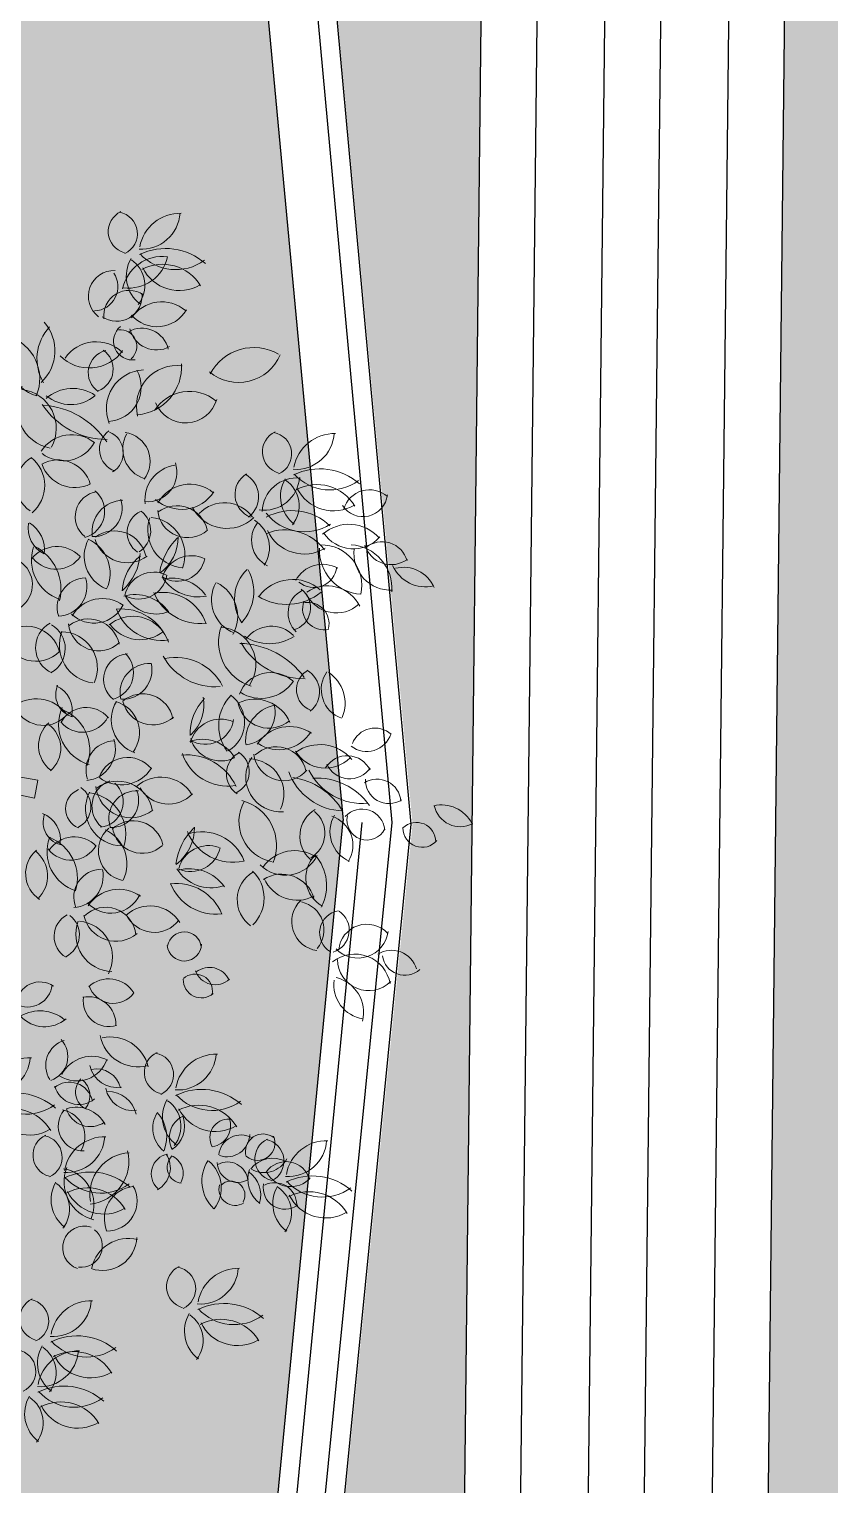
# Model space of a CAD drawing. Header units: millimetres. Extents: x 793 to 3159, y 750 to 2095.
# Drawn here: x 1256.3 to 1263.41, y 910.89 to 923.82 of the extents above; entities that cross this region are included whole.
import ezdxf

# ---------------------------------------------------------------- set-up
doc = ezdxf.new("R2010")
doc.units = ezdxf.units.MM
doc.linetypes.add('CONTINUA', pattern=[0])
for name, color, linetype in [('A-PISO-LIMITE', 42, 'Continuous'), ('A-PROY', 252, 'Continuous'), ('A-VEGETACION', 65, 'Continuous')]:
    doc.layers.add(name, color=color, linetype=linetype)

# ---------------------------------------------------------------- blocks, each defined once
blk = doc.blocks.new('XR-CONJUNTO$0$A$C458D45B7')
at = {"lineweight": 0, "extrusion": (-2.43104e-07, -5.45806e-06, 1)}
blk.add_lwpolyline([(0.1057, -1.746), (0.1681, -1.7494, -0.110183), (-0.0866, -0.95, -0.110183), (0.0225, -0.1181, 0.069274), (0.0548, -0.1083, -0.159056), (0.3751, -0.5382), (0.4313, -0.5098), (0.2694, -0.2414), (0.6188, -0.3643), (0.5483, -0.2962, -0.129481), (0.1024, -0.068, 0.184379), (0.1254, 0.0127), (0.8832, -0.1415), (0.8943, -0.0784), (0.1156, 0.0518, -0.487233), (0.1075, 0.0667, -0.157099), (0.4909, 0.4325), (0.4557, 0.4846), (0.2096, 0.2904), (0.2879, 0.6525), (0.2292, 0.5741, -0.1274), (0.063, 0.1098, -1.508538), (0.0487, 0.1166), (-0.0409, 1.3604), (-0.1014, 1.2588), (-0.0393, 0.4627, -0.187108), (-0.3498, 1.1361), (-0.3949, 1.1174), (-0.3356, 0.7801), (-0.586, 0.9428), (-0.6161, 0.9071, -0.222061), (-0.0345, 0.1193), (-0.0367, 0.1218), (-0.9935, 0.563), (-0.9683, 0.4373, -0.148996), (-0.7862, 0.3977), (-0.1177, 0.0214, -0.61159), (-0.1188, -0.006, -0.101655), (-1.381, -0.3864), (-1.4565, -0.4291), (-0.657, -0.3716, -0.12496), (-1.5382, -0.8654), (-1.5037, -0.924), (-0.968, -0.7054), (-1.2263, -1.1913), (-1.1801, -1.2004, -0.176723), (-0.0978, -0.0662, 0.164875), (-0.0374, -0.112, -0.122319), (-0.6656, -1.3725), (-0.6394, -1.3961), (-0.165, -0.7555, -0.101541), (-0.347, -1.7346), (-0.3067, -1.749), (-0.1198, -1.2235), (0.1057, -1.746)], format="xyb", close=True, dxfattribs=at)
at = {"lineweight": 0, "extrusion": (2.43104e-07, 5.45806e-06, -1)}
for centre, major_axis, start_param, end_param in [((1.2047, 1.8735), (0.0578, 0.0526, 0), 2.569534, 5.006064), ((1.153, 1.8655), (0.0521, -0.0572, 0), 4.051015, 6.582941), ((1.245, 1.9477), (0.0917, -0.1007, 0), -0.777492, 0.800951), ((1.3822, 1.7948), (0.0977, -0.1073, 0), 2.477681, 3.902549), ((1.3334, 1.6034), (0.156, 0.1421, 0), 4.983233, 6.17178), ((1.3151, 1.7162), (0.0909, 0.0828, 0), 2.943806, 4.400315), ((1.3213, 1.6411), (0.1073, 0.0977, 0), 4.075394, 5.568293), ((1.2007, 1.813), (0.1037, 0.0945, 0), 0.93843, 2.439379), ((1.1485, 1.6818), (0.0813, 0.074, 0), 6.042078, 7.680112), ((1.3664, 1.9112), (0.1269, 0.1155, 0), 1.666781, 3.133707), ((1.3223, 1.6016), (0.1055, -0.1158, 0), 3.38331, 4.908592), ((1.1499, 1.643), (0.0617, -0.0677, 0), 1.384738, 3.90545), ((1.0761, 1.677), (0.064, 0.0583, 0), 0.142939, 2.254521), ((1.3796, 1.8101), (0.0974, -0.107, 0), 0.190237, 1.841773), ((1.1583, 1.6449), (0.0609, -0.0669, 0), -0.950418, 1.336182), ((1.2034, 1.5741), (0.0607, -0.0666, 0), 2.180672, 4.465833), ((1.3207, 1.4939), (0.0968, 0.0882, 0), 4.468963, 6.135104), ((1.3021, 1.6577), (0.0817, -0.0897, 0), -0.311589, 1.576583), ((1.0445, 1.4197), (0.1124, -0.1235, 0), 1.763492, 3.048606), ((0.7863, 1.4466), (0.1042, -0.1145, 0), -1.558089, -0.023624), ((1.2163, 1.4846), (0.0497, 0.0453, 0), 2.154095, 4.761131), ((1.1728, 1.4657), (0.0436, 0.0397, 0), 5.34712, 7.859851), ((1.25, 1.4337), (0.0652, -0.0716, 0), 3.353873, 5.207545), ((1.3013, 1.5509), (0.0718, 0.0654, 0), 1.80201, 3.64249), ((0.7305, 1.3462), (0.1061, -0.1165, 0), 4.17789, 5.832144), ((0.9098, 1.4071), (0.0922, 0.084, 0), 2.564354, 4.581363), ((1.0623, 1.533), (0.1074, 0.0978, 0), 1.343784, 3.09522), ((1.0885, 1.3478), (0.0896, -0.0984, 0), 2.894701, 4.651743), ((1.1401, 1.3718), (0.0592, 0.0539, 0), 2.883799, 5.216128), ((1.0667, 1.3837), (0.0606, 0.0551, 0), 6.049447, 8.223314), ((1.6493, 1.2899), (0.1299, 0.1183, 0), 4.360495, 5.965464), ((1.3773, 1.2548), (0.1071, 0.0976, 0), 3.627143, 5.564226), ((1.2205, 1.3933), (0.1266, 0.1153, 0), 0.666936, 2.208248), ((1.5934, 1.501), (0.1183, 0.1077, 0), 1.123877, 3.002143), ((1.264, 1.2447), (0.093, -0.1021, 0), 1.914643, 3.826952), ((1.1267, 1.3204), (0.0823, -0.0904, 0), -1.350697, 0.677345), ((0.9544, 1.2463), (0.1089, 0.0991, 0), 2.493376, 4.396862), ((0.8083, 1.1701), (0.0944, -0.1037, 0), 4.007914, 5.933263), ((1.0067, 1.1728), (0.1048, 0.0954, 0), 4.716479, 6.042626), ((1.4218, 1.1595), (0.1096, 0.0998, 0), 4.447218, 6.124093), ((1.126, 1.4092), (0.1849, -0.2031, 0), 0.724844, 1.720325), ((0.8824, 0.9572), (0.2007, -0.2203, 0), 3.951237, 4.849497), ((0.9976, 1.3915), (0.0994, 0.0906, 0), 1.606077, 3.000648), ((1.4067, 1.3114), (0.0854, 0.0778, 0), 1.013458, 3.478607), ((1.0044, 1.0208), (0.0958, 0.0872, 0), 4.447811, 6.117663), ((1.1831, 1.0996), (0.0543, -0.0596, 0), 1.053155, 3.251216), ((1.1076, 1.0867), (0.0591, 0.0538, 0), 5.835663, 8.030113), ((1.2949, 1.1015), (0.0809, 0.0737, 0), 2.615368, 4.390992), ((1.1796, 1.057), (0.0767, 0.0698, 0), 5.582465, 7.669786), ((1.7599, 1.0963), (0.0578, 0.0526, 0), 2.569534, 5.006064), ((1.7082, 1.0883), (0.0521, -0.0572, 0), 4.051015, 6.582941), ((1.8002, 1.1705), (0.0917, -0.1007, 0), -0.777492, 0.800951), ((1.9374, 1.0176), (0.0977, -0.1073, 0), 2.477681, 3.902549), ((0.9742, 1.1809), (0.0917, 0.0835, 0), 1.215767, 2.960129), ((0.9191, 0.9718), (0.0753, -0.0827, 0), 1.313815, 3.349576), ((0.7825, 0.9675), (0.0853, -0.0936, 0), 4.544935, 6.312543), ((0.9566, 0.9403), (0.0806, -0.0885, 0), 3.370813, 5.157583), ((1.0156, 1.0868), (0.0921, 0.0838, 0), 1.841381, 3.51856), ((1.3902, 0.9219), (0.092, 0.0838, 0), 3.755875, 5.297094), ((1.2736, 1.0193), (0.0776, 0.0706, 0), 0.406359, 2.386168), ((1.8885, 0.8262), (0.156, 0.1421, 0), 4.983233, 6.17178), ((1.4262, 0.848), (0.0876, -0.0961, 0), 2.814409, 4.565511), ((1.672, 0.944), (0.0638, 0.0581, 0), 2.666489, 4.89175), ((1.5789, 0.9353), (0.0672, 0.0612, 0), 5.948182, 7.930883), ((1.6894, 1.0137), (0.0927, 0.0844, 0), 0.799218, 2.447222), ((1.8061, 0.8808), (0.0831, -0.0913, 0), 2.334246, 3.973514), ((1.8703, 0.939), (0.0909, 0.0828, 0), 2.943806, 4.400315), ((1.7037, 0.9046), (0.0813, 0.074, 0), 6.042078, 7.680112), ((1.9216, 1.134), (0.1269, 0.1155, 0), 1.666781, 3.133707), ((1.8775, 0.8244), (0.1055, -0.1158, 0), 3.38331, 4.908592), ((1.1085, 0.8596), (0.0605, -0.0665, 0), 1.397227, 3.718561), ((1.0273, 0.8777), (0.0708, 0.0645, 0), 6.13543, 8.311571), ((1.3947, 1.027), (0.0932, -0.1024, 0), -0.25807, 1.453854), ((1.9348, 1.0329), (0.0974, -0.107, 0), 0.190237, 1.841773), ((2.0405, 0.9558), (0.0587, -0.0645, 0), -0.724942, 1.726058), ((2.0648, 0.8685), (0.071, 0.0646, 0), 4.151426, 6.168286), ((1.1927, 0.8056), (0.0766, -0.0842, 0), 2.169655, 3.836341), ((1.083, 0.891), (0.0687, -0.0755, 0), -1.14803, 0.774852), ((1.2873, 0.805), (0.0618, 0.0563, 0), 2.887633, 4.992149), ((1.1995, 0.8106), (0.0592, -0.065, 0), 4.536575, 6.457466), ((1.4175, 0.8946), (0.0717, -0.0787, 0), 0.005641, 2.204362), ((1.3802, 0.7905), (0.0819, 0.0746, 0), 4.800278, 6.787688), ((1.5569, 0.9599), (0.1017, 0.0926, 0), 1.53285, 3.394624), ((1.5489, 0.7897), (0.0916, 0.0834, 0), 4.639012, 6.391459), ((1.7909, 0.6955), (0.1422, 0.1295, 0), 4.938646, 6.213219), ((0.9534, 0.8183), (0.0686, -0.0753, 0), 1.181124, 2.464126), ((0.8007, 0.7407), (0.0738, -0.081, 0), 4.41164, 5.590802), ((1.4108, 0.8151), (0.0902, -0.0991, 0), 0.806193, 2.626396), ((1.2759, 0.7256), (0.0902, -0.0991, 0), 3.977608, 5.798449), ((1.7473, 0.7824), (0.0749, 0.0682, 0), 2.758287, 4.551845), ((1.5937, 0.7543), (0.0858, 0.0782, 0), 6.016735, 7.583178), ((1.8321, 0.9856), (0.1277, 0.1163, 0), 1.736283, 3.202468), ((1.7659, 0.6448), (0.1288, 0.1173, 0), 5.061729, 6.377885), ((1.9932, 0.6983), (0.0961, -0.1055, 0), 3.150996, 4.716777), ((1.1767, 0.7201), (0.084, -0.0923, 0), 1.118017, 2.804838), ((1.0123, 0.6583), (0.089, -0.0977, 0), 4.294454, 5.876201), ((1.2035, 0.8172), (0.0808, -0.0887, 0), 0.092923, 1.977664), ((1.1603, 0.6968), (0.0837, 0.0762, 0), 4.801306, 6.789719), ((1.541, 0.6301), (0.1501, -0.1649, 0), 2.46149, 3.089068), ((1.2241, 0.7888), (0.1083, -0.1189, 0), -0.839842, 0.076229), ((1.8322, 0.877), (0.0963, -0.1058, 0), 0.185746, 1.870263), ((2.0064, 0.8809), (0.0937, 0.0854, 0), 1.46165, 3.280739), ((2.1109, 0.6877), (0.0621, -0.0682, 0), 3.181514, 5.162167), ((1.0128, 0.7058), (0.1097, 0.0999, 0), 2.621006, 4.188153), ((0.9555, 0.6379), (0.0846, 0.077, 0), 4.543425, 6.229143), ((0.7976, 0.5988), (0.1163, -0.1277, 0), 4.342379, 5.681106), ((1.061, 0.7395), (0.128, -0.1405, 0), -0.784182, 0.00199), ((1.4333, 0.6173), (0.0792, 0.0721, 0), 4.133492, 5.913453), ((2.0436, 0.7493), (0.1051, -0.1154, 0), 0.784975, 2.34939), ((1.895, 0.6229), (0.1068, 0.0972, 0), 5.428094, 7.228134), ((1.9916, 0.6138), (0.1043, -0.1145, 0), 3.932876, 5.51985), ((2.1397, 0.7382), (0.0871, -0.0957, 0), 0.673365, 2.436248), ((2.1421, 0.7965), (0.0656, -0.072, 0), 0.099805, 2.010463), ((0.7697, 0.6152), (0.0667, -0.0732, 0), 4.451717, 6.378593), ((0.9514, 0.7771), (0.0779, 0.0709, 0), 1.330154, 3.178298), ((1.3643, 0.5848), (0.1194, -0.1311, 0), 2.37923, 3.193648), ((1.3835, 0.7314), (0.0727, 0.0663, 0), 0.919137, 2.878591), ((1.7353, 0.573), (0.0996, -0.1093, 0), 1.696285, 3.096425), ((1.4938, 0.597), (0.1088, -0.1195, 0), -1.343022, -0.102244), ((1.9006, 0.5896), (0.0803, 0.0731, 0), 4.360409, 5.96059), ((1.8685, 0.697), (0.0551, -0.0606, 0), -0.732342, 1.438682), ((2.2645, 0.7491), (0.086, -0.0945, 0), 0.49687, 1.882198), ((2.1878, 0.572), (0.0873, 0.0795, 0), 5.195254, 6.607348), ((1.0619, 0.538), (0.0771, 0.0702, 0), 3.578431, 5.411906), ((0.9566, 0.6106), (0.0784, 0.0714, 0), 0.436241, 2.259906), ((1.3008, 0.5586), (0.0784, 0.0714, 0), 4.101275, 5.885898), ((1.2466, 0.6694), (0.0679, -0.0745, 0), -0.680065, 1.231452), ((1.4562, 0.728), (0.1107, 0.1008, 0), 2.096157, 3.293233), ((1.3665, 0.4977), (0.0986, -0.1083, 0), 3.64898, 4.819134), ((1.632, 0.5695), (0.0934, 0.085, 0), 2.670249, 4.371423), ((1.466, 0.5092), (0.0985, 0.0897, 0), 5.897661, 7.518178), ((1.7945, 0.4948), (0.1, -0.1098, 0), 2.927447, 4.595886), ((1.9175, 0.4935), (0.0864, -0.0949, 0), 3.269555, 4.993185), ((1.1197, 0.4426), (0.0853, -0.0936, 0), 2.842397, 4.486074), ((1.2348, 0.4358), (0.1098, 0.1, 0), 5.169368, 6.378412), ((1.3079, 0.64), (0.0836, -0.0918, 0), 0.349385, 1.792287), ((1.464, 0.6612), (0.1312, 0.1195, 0), 2.177072, 3.48534), ((1.3334, 0.431), (0.1199, 0.1092, 0), 5.273956, 6.694812), ((1.7713, 0.7471), (0.1424, 0.1297, 0), 1.613061, 2.85523), ((1.8678, 0.5245), (0.0662, 0.0603, 0), 3.038614, 4.984341), ((1.7767, 0.5428), (0.0601, 0.0547, 0), 6.07195, 8.333963), ((1.949, 0.6437), (0.0794, -0.0872, 0), -0.015353, 1.86175), ((1.088, 0.5957), (0.0844, 0.0768, 0), 1.169358, 3.071745), ((1.1863, 0.3544), (0.1203, -0.1321, 0), 3.77634, 5.096511), ((1.3275, 0.5924), (0.1258, 0.1146, 0), 2.147165, 3.513976), ((1.9049, 0.5403), (0.0506, -0.0555, 0), 0.487336, 2.659089), ((1.8486, 0.4869), (0.0508, -0.0558, 0), 3.712422, 5.67171), ((0.8499, 0.3477), (0.0893, 0.0814, 0), 4.677287, 6.768745), ((0.9807, 0.3937), (0.0663, -0.0728, 0), 1.151836, 3.380423), ((0.8908, 0.3895), (0.0716, 0.0652, 0), 5.958243, 8.074739), ((1.1049, 0.4906), (0.0793, 0.0722, 0), 1.533613, 3.760744), ((1.0697, 0.3839), (0.0756, -0.083, 0), 3.217275, 5.232157), ((1.2286, 0.3762), (0.0968, 0.0882, 0), 4.743456, 6.397223), ((1.2521, 0.5565), (0.0977, 0.089, 0), 1.621032, 3.240103), ((1.6951, 0.4196), (0.1098, -0.1206, 0), 1.02251, 2.655312), ((1.5334, 0.3392), (0.0887, -0.0974, 0), 3.932198, 6.037993), ((1.7204, 0.3656), (0.0819, 0.0746, 0), 4.52524, 6.227149), ((0.8831, 0.4602), (0.0782, -0.0859, 0), -0.072116, 2.100473), ((1.1017, 0.4035), (0.0999, 0.091, 0), 2.417589, 4.240237), ((0.975, 0.3218), (0.0943, 0.0859, 0), 5.432363, 7.442825), ((1.6034, 0.1235), (0.2151, 0.1959, 0), 5.465833, 6.388216), ((1.8324, 0.5474), (0.1895, 0.1725, 0), 2.274403, 3.341796), ((1.7114, 0.5766), (0.1199, 0.1092, 0), 1.728261, 2.878998), ((1.2161, 0.2832), (0.0673, 0.0612, 0), 2.962339, 5.371728), ((1.1335, 0.306), (0.0721, 0.0656, 0), 6.233027, 8.310845), ((1.5187, 0.4684), (0.1407, -0.1545, 0), 0.640677, 1.802056), ((1.3814, 0.1749), (0.139, 0.1266, 0), 5.240357, 6.537285), ((1.2881, 0.2359), (0.0702, -0.0771, 0), 2.086658, 3.920651), ((1.193, 0.3155), (0.0695, -0.0763, 0), -1.080273, 0.780013), ((1.7193, 0.1934), (0.0877, 0.0798, 0), 4.231785, 6.165473), ((1.8882, 0.2529), (0.0574, 0.0522, 0), 2.659984, 4.886166), ((1.8046, 0.2444), (0.0651, 0.0593, 0), 5.956365, 7.910978), ((2.0071, 0.2546), (0.073, -0.0801, 0), 1.067899, 2.92199), ((1.8529, 0.2045), (0.0881, -0.0968, 0), 4.451396, 5.845093), ((1.0376, 0.2277), (0.061, 0.0555, 0), 2.56328, 4.27584), ((1.6841, 0.3589), (0.1027, 0.0935, 0), 1.321927, 2.871663), ((0.8875, 0.0763), (0.0906, -0.0995, 0), 3.208281, 4.799812), ((0.9174, 0.1696), (0.0717, 0.0653, 0), 5.868543, 7.246202), ((1.2653, 0.1224), (0.081, 0.0738, 0), 4.745986, 6.818095), ((1.6198, 0.0907), (0.1252, -0.1375, 0), 2.280882, 3.058707), ((1.3423, 0.1923), (0.1035, 0.0943, 0), 0.520555, 1.572296), ((1.6872, 0.1238), (0.1023, -0.1123, 0), 1.657783, 3.088171), ((1.5085, 0.1335), (0.0877, 0.0799, 0), 6.067834, 8.045041), ((1.6639, 0.0822), (0.0907, -0.0996, 0), 3.428976, 5.043905), ((0.9113, 0.2286), (0.0826, 0.0753, 0), 1.505724, 3.50646), ((1.114, 0.1223), (0.1092, 0.0994, 0), 2.564545, 4.284212), ((0.9211, 0.028), (0.116, 0.1056, 0), 5.777895, 7.358046), ((1.0653, 0.0787), (0.0761, 0.0693, 0), 4.390858, 6.307193), ((1.2777, 0.1403), (0.0836, -0.0918, 0), 1.05786, 2.852332), ((1.1395, 0.0928), (0.0847, 0.0772, 0), 5.715564, 7.653398), ((1.3006, 0.2313), (0.081, 0.0737, 0), 1.566682, 3.632794), ((1.7132, 0.227), (0.076, -0.0835, 0), 0.028742, 2.061808), ((1.7609, 0.0696), (0.0958, 0.0873, 0), 3.773279, 5.238917), ((1.6186, 0.1711), (0.0865, 0.0788, 0), 0.496987, 2.185336), ((1.0061, 0.0455), (0.0741, -0.0813, 0), 1.382971, 3.131901), ((0.8706, 0.0349), (0.0772, 0.0703, 0), 6.063501, 7.880105), ((1.0515, 0.1937), (0.0742, 0.0675, 0), 1.202907, 3.195018), ((1.4867, 0.1575), (0.0691, -0.0759, 0), -0.69434, 1.265921), ((1.5428, 0.035), (0.074, -0.0812, 0), 2.549086, 4.298299), ((1.7894, -0.0171), (0.0929, -0.102, 0), 2.877066, 4.459805), ((2.0917, 0.0318), (0.0638, 0.0581, 0), 4.23997, 6.17382), ((1.1683, -0.0388), (0.076, 0.0692, 0), 3.547046, 5.406033), ((1.0551, 0.0354), (0.0842, 0.0767, 0), 0.426936, 2.193481), ((1.4792, -0.0603), (0.0897, -0.0984, 0), 3.52824, 4.904396), ((1.5428, 0.1079), (0.0824, 0.0751, 0), 1.848943, 3.581152), ((1.7409, -0.0601), (0.0804, 0.0732, 0), 4.693667, 6.792912), ((1.7491, 0.1705), (0.0979, 0.0892, 0), 1.28174, 2.88803), ((1.8968, -0.0911), (0.1001, -0.1099, 0), 3.256708, 4.738799), ((2.0615, 0.1253), (0.061, -0.0669, 0), -0.518451, 1.382328), ((1.2143, -0.1026), (0.0802, 0.073, 0), 4.235733, 6.327879), ((1.4251, -0.1752), (0.1293, -0.1419, 0), 3.772047, 5.013684), ((1.5677, 0.0768), (0.1144, -0.1256, 0), 0.568993, 1.974998), ((1.6504, -0.0484), (0.0635, 0.0578, 0), 2.884053, 4.963442), ((1.5628, -0.042), (0.0613, 0.0558, 0), 6.014393, 8.125504), ((1.757, -0.0586), (0.0915, 0.0833, 0), 2.215722, 4.462887), ((1.645, -0.1202), (0.0839, -0.0921, 0), 3.876593, 5.891738), ((1.7677, 0.0361), (0.0726, -0.0797, 0), -0.136696, 2.171298), ((1.9147, 0.0973), (0.0829, -0.091, 0), -0.068111, 1.76351), ((1.9938, -0.0721), (0.0613, -0.0673, 0), 2.873091, 4.978991), ((1.1895, 0.0349), (0.0855, -0.0939, 0), -0.278734, 1.37918), ((1.9848, 0.0357), (0.1576, 0.1435, 0), 2.336955, 3.515873), ((2.0481, 0.0637), (0.144, -0.1582, 0), 0.643081, 1.840023), ((2.0017, 0.0257), (0.0654, 0.0596, 0), 1.333269, 3.450252), ((1.0009, -0.1711), (0.0613, 0.0558, 0), 6.051792, 8.118656), ((1.1835, -0.1681), (0.0708, 0.0645, 0), 2.999749, 5.104731), ((1.2249, -0.0831), (0.0927, 0.0845, 0), 1.629632, 3.754582), ((1.1794, -0.2041), (0.0843, -0.0926, 0), 3.23424, 5.252568), ((1.1094, -0.1535), (0.0662, 0.0602, 0), 6.175407, 8.492855), ((1.3332, -0.1909), (0.0947, 0.0862, 0), 4.69751, 6.460587), ((1.3583, -0.0424), (0.0861, 0.0784, 0), 1.479157, 3.339545), ((1.7667, -0.306), (0.1835, 0.1671, 0), 5.585592, 6.477293), ((1.8872, -0.2906), (0.1545, -0.1697, 0), 3.813215, 4.826803), ((2.1007, -0.148), (0.0571, -0.0627, 0), 3.314505, 5.359234), ((2.1423, -0.0658), (0.062, 0.0565, 0), 1.726458, 3.911006), ((1.067, -0.178), (0.0541, 0.0492, 0), 2.68322, 5.063205), ((1.1962, -0.1774), (0.0971, 0.0884, 0), 2.300818, 4.341939), ((1.0615, -0.2672), (0.099, -0.1087, 0), 3.994279, 5.774751), ((1.2458, -0.2104), (0.0657, -0.0721, 0), 1.984045, 3.950075), ((1.1573, -0.1474), (0.0709, 0.0646, 0), 0.342552, 2.363011), ((1.756, -0.2172), (0.098, -0.1076, 0), 0.919855, 2.815011), ((1.5813, -0.3024), (0.11, -0.1208, 0), 4.122007, 5.830458), ((2.3304, -0.2743), (0.0822, -0.0902, 0), 3.645066, 4.967734), ((0.9981, -0.226), (0.0616, 0.0561, 0), 2.469047, 4.222675), ((0.879, -0.2881), (0.0659, -0.0723, 0), 4.22568, 5.634213), ((1.937, -0.2675), (0.0737, -0.081, 0), 1.444926, 3.346793), ((1.8155, -0.2583), (0.0678, -0.0744, 0), 4.55223, 6.483797), ((2.0486, -0.25), (0.077, -0.0845, 0), 1.131384, 2.832042), ((1.9072, -0.3001), (0.0807, 0.0735, 0), 5.75833, 7.572133), ((2.0484, -0.2506), (0.0543, -0.0596, 0), 3.040318, 5.351056), ((2.0653, -0.2087), (0.0478, -0.0525, 0), -0.381889, 2.519007), ((2.3965, -0.1345), (0.0702, 0.0639, 0), 1.816329, 3.659053), ((1.2195, -0.3259), (0.0723, -0.0794, 0), 0.935119, 3.152125), ((1.0826, -0.3727), (0.0884, -0.0971, 0), 4.292569, 5.905348), ((1.2355, -0.3272), (0.0729, -0.0801, 0), 3.111573, 5.233329), ((1.2669, -0.2279), (0.0717, -0.0788, 0), -0.017107, 2.169928), ((1.6019, -0.3954), (0.1448, -0.159, 0), 2.421865, 3.100606), ((1.2829, -0.2402), (0.1147, -0.1259, 0), -0.838067, 0.064627), ((1.5888, -0.1889), (0.1289, 0.1174, 0), 2.079872, 3.486061), ((1.4803, -0.4172), (0.1086, -0.1192, 0), 3.550023, 5.077952), ((2.2618, -0.2355), (0.046, -0.0505, 0), -0.150233, 2.313194), ((2.2418, -0.2842), (0.0509, 0.0463, 0), 4.671369, 7.019502), ((1.075, -0.3301), (0.098, -0.1076, 0), 1.026297, 2.64588), ((1.0138, -0.2583), (0.0759, 0.0691, 0), 1.246349, 3.209663), ((0.882, -0.4268), (0.1053, -0.1156, 0), 4.242804, 5.729802), ((1.0276, -0.3853), (0.0795, 0.0724, 0), 4.458357, 6.248414), ((1.5045, -0.4148), (0.0815, 0.0742, 0), 4.139575, 5.785791), ((1.8109, -0.4569), (0.1015, 0.0924, 0), 4.472501, 6.03354), ((0.9635, -0.4091), (0.0736, -0.0808, 0), 1.306379, 3.162265), ((0.8195, -0.4188), (0.0834, 0.076, 0), 6.107054, 7.814598), ((1.4394, -0.2899), (0.0724, -0.0795, 0), -0.621746, 1.129501), ((1.776, -0.2819), (0.0847, -0.093, 0), -0.387081, 1.524271), ((1.9638, -0.4153), (0.0768, -0.0843, 0), 1.231448, 3.066665), ((1.7614, -0.4437), (0.1203, 0.1096, 0), 6.282223, 7.50516), ((1.1263, -0.4919), (0.074, 0.0674, 0), 3.497373, 5.431261), ((1.0172, -0.4171), (0.0834, 0.0759, 0), 0.522201, 2.222682), ((1.5107, -0.3149), (0.1032, 0.094, 0), 1.972829, 3.329136), ((1.4379, -0.5406), (0.1132, 0.1031, 0), 5.178593, 6.391981), ((1.7212, -0.4945), (0.0844, 0.0769, 0), 2.921424, 4.898357), ((1.5708, -0.4908), (0.0887, -0.0974, 0), 4.624499, 6.245935), ((1.7652, -0.5238), (0.0809, -0.0889, 0), 3.304004, 5.142297), ((1.1878, -0.5954), (0.0893, -0.098, 0), 2.893248, 4.484243), ((1.3911, -0.6161), (0.1186, -0.1303, 0), 3.751224, 5.04893), ((1.5298, -0.374), (0.1172, -0.1286, 0), 0.608217, 1.916874), ((1.819, -0.3683), (0.0943, 0.0859, 0), 1.81204, 3.465097), ((1.1577, -0.4355), (0.0757, -0.0832, 0), -0.410198, 1.564219), ((1.9055, -0.5708), (0.0701, -0.077, 0), 0.868385, 3.107628), ((1.8147, -0.6013), (0.0684, -0.0752, 0), 4.086493, 6.142639), ((1.0432, -0.6316), (0.0635, 0.0578, 0), 2.828355, 4.970388), ((0.9604, -0.6267), (0.0642, 0.0584, 0), 6.104573, 8.123386), ((1.1762, -0.5315), (0.0858, 0.0782, 0), 1.595626, 3.656981), ((1.1406, -0.6349), (0.0726, -0.0797, 0), 3.097635, 5.344847), ((1.2984, -0.6458), (0.0925, 0.0842, 0), 4.69803, 6.451656), ((1.3126, -0.5044), (0.0742, -0.0815, 0), -0.185563, 1.859253), ((1.9797, -0.6098), (0.0531, -0.0583, 0), 1.27183, 3.717815), ((1.9253, -0.6015), (0.0597, 0.0543, 0), 6.025032, 8.287942), ((1.166, -0.6234), (0.0885, -0.0972, 0), 0.750634, 2.670163), ((1.0384, -0.705), (0.0858, -0.0942, 0), 3.951231, 5.923783), ((1.4206, -0.6724), (0.0447, 0.0407, 0), 4.046495, 6.887858), ((2.0365, -0.5907), (0.0801, 0.073, 0), 0.865837, 3.095513), ((2.0694, -0.6791), (0.0677, -0.0743, 0), 2.389715, 4.70032), ((1.4206, -0.6545), (0.045, 0.041, 0), 0.745147, 3.783208), ((2.1578, -0.7629), (0.0624, -0.0685, 0), 3.315824, 5.152296), ((2.0285, -0.812), (0.0854, -0.0937, 0), 3.194354, 5.266214), ((2.0764, -0.7036), (0.0819, 0.0746, 0), 1.519596, 3.869397), ((2.2045, -0.6777), (0.0544, -0.0598, 0), 0.009364, 2.152356), ((1.4605, -0.8232), (0.0416, -0.0457, 0), 3.128591, 5.60002), ((1.5314, -0.724), (0.0552, 0.0503, 0), 1.558302, 3.521751), ((1.5113, -0.8135), (0.0514, -0.0565, 0), 3.212513, 5.011871), ((1.9318, -0.8938), (0.0862, -0.0947, 0), 4.111917, 5.679083), ((0.8645, -0.7958), (0.0594, -0.0652, 0), -0.726496, 1.218619), ((0.9098, -0.8788), (0.0568, -0.0624, 0), 2.393253, 4.474922), ((1.1541, -0.8854), (0.077, 0.0701, 0), 4.690567, 6.465808), ((1.1694, -0.7784), (0.0664, 0.0605, 0), 1.357884, 3.565082), ((1.4824, -0.7811), (0.0478, 0.0435, 0), 1.591957, 3.894), ((2.0741, -0.7951), (0.0813, -0.0893, 0), 0.876257, 2.452635), ((1.1537, -0.8603), (0.061, -0.0669, 0), 0.413196, 2.457667), ((1.0811, -0.944), (0.073, 0.0665, 0), 5.248983, 7.046658), ((0.926, -0.8367), (0.0863, 0.0786, 0), 1.589818, 3.127586), ((0.9106, -1.0346), (0.0926, -0.1017, 0), 3.353254, 4.564957), ((1.1614, -1.1268), (0.103, 0.0938, 0), 5.235197, 6.77359), ((1.0253, -1.0902), (0.069, 0.0628, 0), 3.308647, 5.138973), ((0.9205, -1.0592), (0.0664, 0.0605, 0), 6.277686, 8.249253), ((1.2581, -0.957), (0.1004, 0.0914, 0), 2.033796, 3.688076), ((0.7405, -1.0565), (0.0917, -0.1007, 0), -0.777492, 0.800951), ((0.8777, -1.2094), (0.0977, -0.1073, 0), 2.477681, 3.902549), ((1.0421, -1.0332), (0.0826, 0.0753, 0), 1.048711, 2.866113), ((1.0967, -1.1776), (0.0894, 0.0814, 0), 4.357835, 5.930551), ((1.3608, -1.1116), (0.0578, 0.0526, 0), 2.569534, 5.006064), ((1.3091, -1.1196), (0.0521, -0.0572, 0), 4.051015, 6.582941), ((1.4011, -1.0374), (0.0917, -0.1007, 0), -0.777492, 0.800951), ((1.5383, -1.1903), (0.0977, -0.1073, 0), 2.477681, 3.902549), ((1.1075, -1.1835), (0.0461, -0.0506, 0), 1.181961, 3.053836), ((1.1846, -1.0688), (0.0724, 0.066, 0), 2.126203, 3.662822), ((1.1126, -1.19), (0.0655, 0.0597, 0), 5.242094, 6.774017), ((0.8289, -1.4008), (0.156, 0.1421, 0), 4.983233, 6.17178), ((1.0176, -1.2329), (0.0616, 0.0561, 0), 4.748267, 6.798588), ((1.0502, -1.1398), (0.0656, 0.0598, 0), 1.617108, 3.605764), ((1.019, -1.1975), (0.0479, -0.0526, 0), 4.531679, 6.114111), ((1.242, -1.15), (0.0725, 0.066, 0), 2.164318, 3.678188), ((1.1553, -1.2826), (0.0683, -0.075, 0), 3.854023, 5.240722), ((1.4895, -1.3817), (0.156, 0.1421, 0), 4.983233, 6.17178), ((0.862, -1.093), (0.1269, 0.1155, 0), 1.666781, 3.133707), ((0.8178, -1.4026), (0.1055, -0.1158, 0), 3.38331, 4.908592), ((1.043, -1.3545), (0.0783, -0.086, 0), 3.570728, 4.946469), ((1.4712, -1.2689), (0.0909, 0.0828, 0), 2.943806, 4.400315), ((1.3047, -1.3033), (0.0813, 0.074, 0), 6.042078, 7.680112), ((1.5226, -1.0739), (0.1269, 0.1155, 0), 1.666781, 3.133707), ((1.4784, -1.3835), (0.1055, -0.1158, 0), 3.38331, 4.908592), ((1.5357, -1.175), (0.0974, -0.107, 0), 0.190237, 1.841773), ((0.8751, -1.194), (0.0974, -0.107, 0), 0.190237, 1.841773), ((1.0668, -1.3051), (0.0651, 0.0593, 0), 2.253087, 4.566682), ((0.9783, -1.3425), (0.0642, -0.0705, 0), 4.03691, 6.007166), ((1.0918, -1.2176), (0.0659, 0.06, 0), 1.69823, 3.571093), ((1.4183, -1.3094), (0.0769, 0.0701, 0), 2.97626, 4.426761), ((1.2348, -1.342), (0.0872, -0.0957, 0), 4.707112, 5.824159), ((1.4594, -1.343), (0.0578, -0.0634, 0), 1.791928, 3.410217), ((1.3267, -1.3023), (0.0744, 0.0678, 0), 0.401855, 1.714979), ((1.584, -1.3411), (0.0445, -0.0489, 0), 1.786118, 3.912369), ((1.5135, -1.2978), (0.0522, -0.0573, 0), -1.25973, 0.566902), ((0.9678, -1.4088), (0.0578, 0.0526, 0), 2.569534, 5.006064), ((0.9161, -1.4168), (0.0521, -0.0572, 0), 4.051015, 6.582941), ((1.0081, -1.3346), (0.0917, -0.1007, 0), -0.777492, 0.800951), ((1.1453, -1.4875), (0.0977, -0.1073, 0), 2.477681, 3.902549), ((1.629, -1.4107), (0.0588, 0.0536, 0), 3.97883, 5.958356), ((1.5783, -1.3283), (0.0545, -0.0598, 0), -0.813038, 1.059981), ((1.7069, -1.3894), (0.042, -0.0461, 0), 2.007707, 4.557266), ((1.6874, -1.3597), (0.0414, -0.0455, 0), -1.262708, 1.413944), ((1.0778, -1.4302), (0.1128, 0.1028, 0), 0.48437, 2.20123), ((1.7562, -1.4153), (0.0578, 0.0526, 0), 2.569534, 5.006064), ((1.7045, -1.4233), (0.0521, -0.0572, 0), 4.051015, 6.582941), ((1.7965, -1.3411), (0.0917, -0.1007, 0), -0.777492, 0.800951), ((1.9337, -1.494), (0.0977, -0.1073, 0), 2.477681, 3.902549), ((1.2417, -1.546), (0.0999, -0.1097, 0), 2.132888, 3.812413), ((1.3819, -1.4714), (0.0526, 0.0479, 0), 3.048286, 5.247826), ((1.2889, -1.4511), (0.0602, -0.0661, 0), -1.42151, 0.212376), ((1.4235, -1.448), (0.0382, -0.0419, 0), 0.840385, 3.053217), ((1.3575, -1.4699), (0.0495, 0.045, 0), 5.804263, 7.555064), ((1.6259, -1.4952), (0.0909, -0.0998, 0), 1.486848, 2.875757), ((1.436, -1.5206), (0.0916, 0.0834, 0), 6.141567, 7.656072), ((1.6176, -1.4269), (0.0492, -0.054, 0), 0.172175, 2.267867), ((1.5821, -1.4997), (0.0485, -0.0533, 0), 3.374486, 5.350939), ((1.7437, -1.5154), (0.069, -0.0758, 0), 2.992613, 4.319172), ((1.711, -1.3735), (0.067, 0.061, 0), 1.213283, 2.813805), ((1.7903, -1.5105), (0.0635, 0.0579, 0), 4.479507, 6.747295), ((1.1414, -1.5014), (0.0944, -0.1036, 0), 0.982263, 2.662977), ((0.9783, -1.5849), (0.0873, -0.0959, 0), 4.040533, 5.825192), ((1.0965, -1.6789), (0.156, 0.1421, 0), 4.983233, 6.17178), ((1.1296, -1.3711), (0.1269, 0.1155, 0), 1.666781, 3.133707), ((1.5944, -1.5453), (0.0336, -0.0369, 0), 3.099403, 5.951328), ((1.7642, -1.4868), (0.0815, 0.0742, 0), 2.96694, 4.191148), ((1.6007, -1.5446), (0.0738, 0.0672, 0), 6.048868, 7.302861), ((1.7493, -1.5789), (0.0585, 0.0533, 0), 4.975325, 7.002562), ((1.805, -1.4177), (0.0706, 0.0643, 0), 1.472484, 3.37871), ((1.8849, -1.6854), (0.156, 0.1421, 0), 4.983233, 6.17178), ((1.918, -1.3776), (0.1269, 0.1155, 0), 1.666781, 3.133707), ((1.0782, -1.5661), (0.0909, 0.0828, 0), 2.943806, 4.400315), ((0.9117, -1.6005), (0.0813, 0.074, 0), 6.042078, 7.680112), ((1.0854, -1.6807), (0.1055, -0.1158, 0), 3.38331, 4.908592), ((1.1427, -1.4721), (0.0974, -0.107, 0), 0.190237, 1.841773), ((1.2609, -1.6323), (0.0778, -0.0855, 0), 1.918483, 3.760095), ((1.1542, -1.5703), (0.0791, 0.072, 0), 0.195187, 2.318951), ((1.6091, -1.5243), (0.0425, 0.0387, 0), 1.734871, 4.153312), ((1.786, -1.5169), (0.057, 0.0519, 0), 1.668591, 4.040558), ((1.8666, -1.5726), (0.0909, 0.0828, 0), 2.943806, 4.400315), ((1.7001, -1.607), (0.0813, 0.074, 0), 6.042078, 7.680112), ((1.8738, -1.6872), (0.1055, -0.1158, 0), 3.38331, 4.908592), ((1.9311, -1.4787), (0.0974, -0.107, 0), 0.190237, 1.841773), ((1.0756, -1.7372), (0.0522, -0.0573, 0), 1.05275, 4.182005), ((1.0644, -1.7315), (0.0505, -0.0554, 0), 4.555762, 7.142185), ((1.1392, -1.6948), (0.0905, 0.0824, 0), 0.769881, 2.634816), ((1.2321, -1.8351), (0.0893, -0.098, 0), 2.51634, 4.119105), ((1.4467, -1.8713), (0.0578, 0.0526, 0), 2.569534, 5.006064), ((1.395, -1.8793), (0.0521, -0.0572, 0), 4.051015, 6.582941), ((1.487, -1.7971), (0.0917, -0.1007, 0), -0.777492, 0.800951), ((1.6242, -1.95), (0.0977, -0.1073, 0), 2.477681, 3.902549), ((0.9254, -1.9911), (0.0578, 0.0526, 0), 2.569534, 5.006064), ((0.8737, -1.9991), (0.0521, -0.0572, 0), 4.051015, 6.582941), ((0.9657, -1.9169), (0.0917, -0.1007, 0), -0.777492, 0.800951), ((1.1029, -2.0698), (0.0977, -0.1073, 0), 2.477681, 3.902549), ((1.5754, -2.1414), (0.156, 0.1421, 0), 4.983233, 6.17178), ((1.6084, -1.8336), (0.1269, 0.1155, 0), 1.666781, 3.133707), ((1.5571, -2.0286), (0.0909, 0.0828, 0), 2.943806, 4.400315), ((1.3906, -2.063), (0.0813, 0.074, 0), 6.042078, 7.680112), ((1.5643, -2.1432), (0.1055, -0.1158, 0), 3.38331, 4.908592), ((1.6216, -1.9347), (0.0974, -0.107, 0), 0.190237, 1.841773), ((1.0541, -2.2612), (0.156, 0.1421, 0), 4.983233, 6.17178), ((0.8295, -2.178), (0.0521, -0.0572, 0), 4.051015, 6.582941), ((1.0358, -2.1484), (0.0909, 0.0828, 0), 2.943806, 4.400315), ((0.9215, -2.0958), (0.0917, -0.1007, 0), -0.777492, 0.800951), ((1.0587, -2.2486), (0.0977, -0.1073, 0), 2.477681, 3.902549), ((0.8693, -2.1828), (0.0813, 0.074, 0), 6.042078, 7.680112), ((1.0872, -1.9534), (0.1269, 0.1155, 0), 1.666781, 3.133707), ((1.043, -2.263), (0.1055, -0.1158, 0), 3.38331, 4.908592), ((1.1003, -2.0545), (0.0974, -0.107, 0), 0.190237, 1.841773), ((1.0099, -2.44), (0.156, 0.1421, 0), 4.983233, 6.17178), ((0.9916, -2.3272), (0.0909, 0.0828, 0), 2.943806, 4.400315), ((0.8251, -2.3616), (0.0813, 0.074, 0), 6.042078, 7.680112), ((1.0429, -2.1322), (0.1269, 0.1155, 0), 1.666781, 3.133707), ((0.9988, -2.4419), (0.1055, -0.1158, 0), 3.38331, 4.908592), ((1.0561, -2.2333), (0.0974, -0.107, 0), 0.190237, 1.841773)]:
    blk.add_ellipse(centre, major_axis=major_axis, ratio=1, start_param=start_param, end_param=end_param, dxfattribs=at)

msp = doc.modelspace()

# ---------------------------------------------------------------- hatches: boundary and pattern name
at = {"layer": 'A-VEGETACION', "linetype": 'CONTINUA'}
h = msp.add_hatch(dxfattribs=at)
h.set_pattern_fill('AR-SAND', color=256, scale=0.02, angle=0.534047)
h.set_pattern_definition([(38.034047, (-995.446, 276.85925), (-0.04112262, 0.97848569), [0, -0.77216, 0, -0.8636, 0, -0.8255]), (8.034047, (-995.446, 276.8592), (0.8856448, 1.4419677), [0, -0.41656, 0, -0.69596, 0, -0.2667]), (328.034047, (-996.0708, 276.8534), (1.58188923, 0.0176195), [0, -0.254, 0, -0.9144, 0, -1.1938]), (318.034047, (-996.0708, 276.8534), (1.5228908, 0.4600731), [0, -0.127, 0, -0.59944, 0, -0.6858])])
h.paths.add_polyline_path([(1264.08203, 933.75924), (1258.53414, 929.33367), (1259.70346, 916.75865), (1258.12905, 901.01696), (1264.78272, 895.81738), (1265.28352, 896.35236), (1266.64046, 895.02586), (1266.73396, 895.0286), (1268.49726, 897.04088), (1270.86276, 897.09942), (1270.90897, 902.84291), (1263.73928, 902.95956)])
h.paths.add_polyline_path([(1260.38318, 930.53064), (1263.08301, 930.50062), (1262.81984, 906.83208), (1260.12001, 906.8621)], flags=16)
edge = h.paths.add_edge_path()
edge.add_line((1251.27411, 930.41646), (1237.11613, 918.90071))
edge.add_line((1237.11613, 918.90071), (1240.86773, 913.8478))
edge.add_line((1240.86773, 913.8478), (1257.53305, 900.77024))
edge.add_line((1257.53305, 900.77024), (1259.08771, 916.79163))
edge.add_line((1259.08771, 916.79163), (1257.95489, 928.86027))
edge.add_line((1257.95489, 928.86027), (1255.48294, 926.84004))
edge.add_arc((1254.85074, 927.61484), 1, 219.212676, 309.212676, ccw=False)
edge.add_line((1254.07593, 926.98264), (1251.27411, 930.41646))

# ---------------------------------------------------------------- linework, layer by layer
at = {"layer": 'A-PISO-LIMITE', "linetype": 'CONTINUA', "ltscale": 0.5}
for p, q in [((1259.69195, 916.75979, 293.74989), (1258.53414, 929.33367, 293.7288)), ((1259.52261, 916.77477, 293.74989), (1258.37794, 929.20601, 293.72904)), ((1257.95489, 928.86027, 293.73829), (1259.08771, 916.79163, 293.74789)), ((1257.53305, 900.77024, 293.7148), (1259.08771, 916.79163, 293.74789)), ((1257.7062, 900.7946, 293.71489), (1259.25674, 916.77342, 293.74789)), ((1257.95972, 901.03194, 293.71489), (1259.52261, 916.77477, 293.74989)), ((1258.12905, 901.01696, 293.71489), (1259.69195, 916.75979, 293.74989))]:
    msp.add_line(p, q, dxfattribs=at)
at = {"layer": 'A-PROY', "linetype": 'CONTINUA', "ltscale": 0.5, "elevation": 293.72089}
for points in [[(1260.38318, 930.53064), (1260.12001, 906.8621), (1262.81984, 906.83208), (1263.08301, 930.50062)], [(1260.12001, 906.8621), (1260.61998, 906.85654), (1260.88315, 930.52508), (1260.38318, 930.53064)], [(1261.21994, 906.84987), (1261.71991, 906.84431), (1261.98308, 930.51285), (1261.48311, 930.51841)], [(1262.31987, 906.83764), (1262.81984, 906.83208), (1263.08301, 930.50062), (1262.58304, 930.50618)]]:
    msp.add_lwpolyline(points, close=True, dxfattribs=at)

# ---------------------------------------------------------------- block references
at = {"layer": 'A-VEGETACION', "linetype": 'CONTINUA', "ltscale": 0.5, "xscale": 2.5, "yscale": 2.5, "zscale": 2.5, "rotation": 359.4659533148276}
msp.add_blockref('XR-CONJUNTO$0$A$C458D45B7', (1254.14009, 917.3656, 293.72089), dxfattribs=at)

doc.saveas('drawing.dxf')
